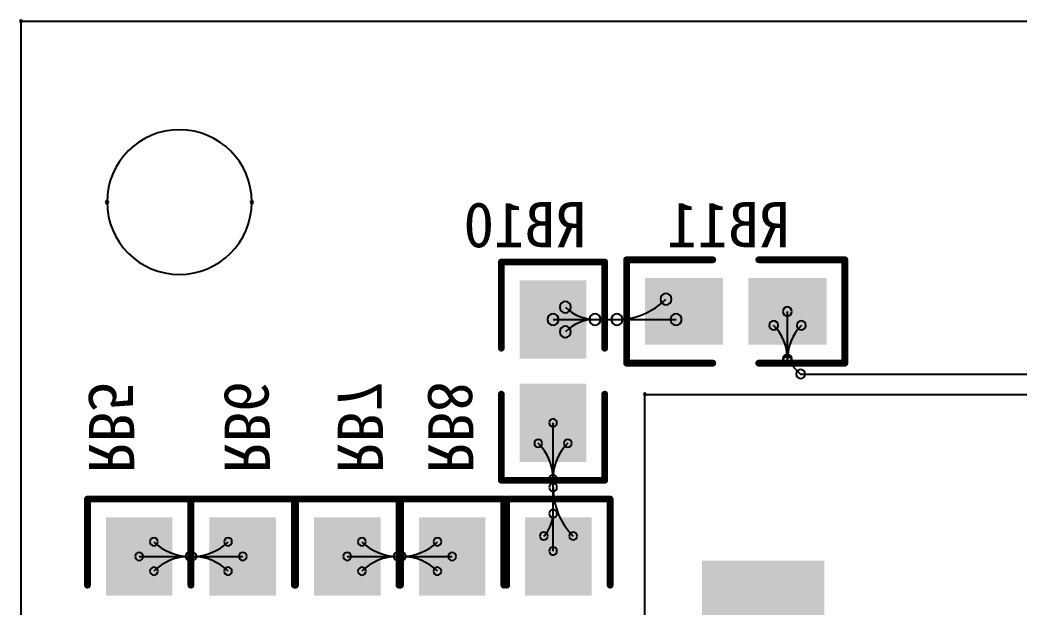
# Model space of a CAD drawing. Header units: inches. Extents: x 32166 to 34772, y 2386 to 4229.
# Drawn here: x 32893.1 to 32988.6, y 3216.1 to 3272.2 of the extents above; entities that cross this region are included whole.
import ezdxf

# ---------------------------------------------------------------- set-up
doc = ezdxf.new("R2010")
doc.units = ezdxf.units.IN
doc.header["$LTSCALE"] = 0.64311
doc.header["$MEASUREMENT"] = 0
for name, color, linetype in [('BOTTOMLAYER', 5, 'CONTINUOUS'), ('BOTTOMOVERLAY', 54, 'CONTINUOUS'), ('BOTTOMPASTE', 16, 'CONTINUOUS'), ('BOTTOMSOLDER', 6, 'CONTINUOUS'), ('KEEPOUTLAYER', 6, 'CONTINUOUS'), ('MULTILAYER', 9, 'CONTINUOUS')]:
    doc.layers.add(name, color=color, linetype=linetype)
doc.styles.get("Standard").update_dxf_attribs({"font": 'txt', "width": 0.8})

msp = doc.modelspace()

# ---------------------------------------------------------------- linework, layer by layer
at = {"layer": 'BOTTOMLAYER'}
for p, q in [((32966.361, 3239.594), (32966.361, 3244.316)), ((32943.97, 3243.552), (32955.721, 3243.552)), ((32966.361, 3239.594), (32967.615, 3238.34)), ((32967.615, 3238.34), (33082.069, 3238.34)), ((32943.97, 3221.433), (32943.97, 3233.676)), ((32904.442, 3220.915), (32914.335, 3220.915)), ((32924.314, 3220.915), (32934.337, 3220.915))]:
    msp.add_line(p, q, dxfattribs=at)
for centre, radius, start, end in [((32954.761, 3245.492), 0.54, 0, 180), ((32954.761, 3245.492), 0.54, 0, 180), ((32945.146, 3244.728), 0.54, 0, 180), ((32945.146, 3244.728), 0.54, 0, 180), ((32945.146, 3244.728), 0.54, 180, 0), ((32945.146, 3244.728), 0.54, 180, 0), ((32947.986, 3247.567), 4.015, 224.99989, 269.99989), ((32947.986, 3247.567), 4.015, 224.99989, 269.99989), ((32950.075, 3250.177), 6.626, 270.00004, 315.00004), ((32950.075, 3250.177), 6.626, 270.00004, 315.00004), ((32954.761, 3245.492), 0.54, 180, 0), ((32954.761, 3245.492), 0.54, 180, 0), ((32966.361, 3244.316), 0.432, 0, 180), ((32943.97, 3243.552), 0.54, 0, 180), ((32947.986, 3243.552), 0.54, 0, 180), ((32947.986, 3243.552), 0.54, 0, 180), ((32947.986, 3243.552), 0.54, 0, 180), ((32947.986, 3243.552), 0.54, 0, 180), ((32950.075, 3243.552), 0.54, 0, 180), ((32950.075, 3243.552), 0.54, 0, 180), ((32955.721, 3243.552), 0.54, 0, 180), ((32966.361, 3244.316), 0.432, 180, 0), ((32943.97, 3243.552), 0.54, 180, 0), ((32945.146, 3242.375), 0.54, 0, 180), ((32945.146, 3242.375), 0.54, 0, 180), ((32947.986, 3239.536), 4.015, 90.00011, 135.00011), ((32947.986, 3239.536), 4.015, 90.00011, 135.00011), ((32947.986, 3243.552), 0.54, 180, 0), ((32947.986, 3243.552), 0.54, 180, 0), ((32947.986, 3243.552), 0.54, 180, 0), ((32947.986, 3243.552), 0.54, 180, 0), ((32950.075, 3243.552), 0.54, 180, 0), ((32950.075, 3243.552), 0.54, 180, 0), ((32955.721, 3243.552), 0.54, 180, 0), ((32965.032, 3242.987), 0.432, 0, 180), ((32965.032, 3242.987), 0.432, 0, 180), ((32965.032, 3242.987), 0.432, 180, 0), ((32965.032, 3242.987), 0.432, 180, 0), ((32961.824, 3239.779), 4.537, 359.99999, 44.99999), ((32961.824, 3239.779), 4.537, 359.99999, 44.99999), ((32970.898, 3239.779), 4.537, 135.00001, 180.00001), ((32970.898, 3239.779), 4.537, 135.00001, 180.00001), ((32967.69, 3242.987), 0.432, 0, 180), ((32967.69, 3242.987), 0.432, 0, 180), ((32967.69, 3242.987), 0.432, 180, 0), ((32967.69, 3242.987), 0.432, 180, 0), ((32945.146, 3242.375), 0.54, 180, 0), ((32945.146, 3242.375), 0.54, 180, 0), ((32966.361, 3239.779), 0.432, 0, 180), ((32966.361, 3239.779), 0.432, 0, 180), ((32966.361, 3239.779), 0.432, 0, 180), ((32966.361, 3239.779), 0.432, 0, 180), ((32966.361, 3239.594), 0.432, 0, 180), ((32966.361, 3239.594), 0.432, 0, 180), ((32966.361, 3239.779), 0.432, 180, 0), ((32966.361, 3239.779), 0.432, 180, 0), ((32966.361, 3239.779), 0.432, 180, 0), ((32966.361, 3239.779), 0.432, 180, 0), ((32966.361, 3239.594), 0.432, 180, 0), ((32966.361, 3239.594), 0.432, 180, 0), ((32967.615, 3238.34), 0.432, 0, 180), ((32967.615, 3238.34), 0.432, 0, 180), ((32967.615, 3238.34), 0.432, 180, 0), ((32967.615, 3238.34), 0.432, 180, 0), ((32943.97, 3233.676), 0.378, 0, 180), ((32943.97, 3233.676), 0.378, 180, 0), ((32942.565, 3231.722), 0.378, 0, 180), ((32942.565, 3231.722), 0.378, 0, 180), ((32942.565, 3231.722), 0.378, 180, 0), ((32942.565, 3231.722), 0.378, 180, 0), ((32939.173, 3228.33), 4.798, 359.99999, 44.99999), ((32939.173, 3228.33), 4.798, 359.99999, 44.99999), ((32948.768, 3228.33), 4.798, 135.00001, 180.00001), ((32948.768, 3228.33), 4.798, 135.00001, 180.00001), ((32945.375, 3231.722), 0.378, 0, 180), ((32945.375, 3231.722), 0.378, 0, 180), ((32945.375, 3231.722), 0.378, 180, 0), ((32945.375, 3231.722), 0.378, 180, 0), ((32943.97, 3228.33), 0.378, 0, 180), ((32943.97, 3228.33), 0.378, 0, 180), ((32943.97, 3228.33), 0.378, 0, 180), ((32943.97, 3228.33), 0.378, 0, 180), ((32943.97, 3228.33), 0.378, 180, 0), ((32943.97, 3228.33), 0.378, 180, 0), ((32943.97, 3228.33), 0.378, 180, 0), ((32943.97, 3228.33), 0.378, 180, 0), ((32943.97, 3227.512), 0.378, 0, 180), ((32943.97, 3227.512), 0.378, 0, 180), ((32943.97, 3227.512), 0.378, 180, 0), ((32943.97, 3227.512), 0.378, 180, 0), ((32950.538, 3227.512), 6.567, 179.99999, 224.99999), ((32950.538, 3227.512), 6.567, 179.99999, 224.99999), ((32940.943, 3225.009), 3.028, 315.00003, 0.00003), ((32940.943, 3225.009), 3.028, 315.00003, 0.00003), ((32943.97, 3225.009), 0.378, 0, 180), ((32943.97, 3225.009), 0.378, 0, 180), ((32943.97, 3225.009), 0.378, 180, 0), ((32943.97, 3225.009), 0.378, 180, 0), ((32905.847, 3222.32), 0.378, 0, 180), ((32905.847, 3222.32), 0.378, 0, 180), ((32912.93, 3222.32), 0.378, 0, 180), ((32912.93, 3222.32), 0.378, 0, 180), ((32925.719, 3222.32), 0.378, 0, 180), ((32925.719, 3222.32), 0.378, 0, 180), ((32932.932, 3222.32), 0.378, 0, 180), ((32932.932, 3222.32), 0.378, 0, 180), ((32943.084, 3222.869), 0.378, 0, 180), ((32943.084, 3222.869), 0.378, 0, 180), ((32943.084, 3222.869), 0.378, 180, 0), ((32943.084, 3222.869), 0.378, 180, 0), ((32945.894, 3222.869), 0.378, 0, 180), ((32945.894, 3222.869), 0.378, 0, 180), ((32945.894, 3222.869), 0.378, 180, 0), ((32945.894, 3222.869), 0.378, 180, 0), ((32905.847, 3222.32), 0.378, 180, 0), ((32905.847, 3222.32), 0.378, 180, 0), ((32909.24, 3225.712), 4.798, 225.00001, 270.00001), ((32909.24, 3225.712), 4.798, 225.00001, 270.00001), ((32909.538, 3225.712), 4.798, 269.99999, 314.99999), ((32909.538, 3225.712), 4.798, 269.99999, 314.99999), ((32912.93, 3222.32), 0.378, 180, 0), ((32912.93, 3222.32), 0.378, 180, 0), ((32925.719, 3222.32), 0.378, 180, 0), ((32925.719, 3222.32), 0.378, 180, 0), ((32929.112, 3225.712), 4.798, 225.00001, 270.00001), ((32929.112, 3225.712), 4.798, 225.00001, 270.00001), ((32929.539, 3225.712), 4.798, 269.99999, 314.99999), ((32929.539, 3225.712), 4.798, 269.99999, 314.99999), ((32932.932, 3222.32), 0.378, 180, 0), ((32932.932, 3222.32), 0.378, 180, 0), ((32943.97, 3221.433), 0.378, 0, 180), ((32904.442, 3220.915), 0.378, 0, 180), ((32904.442, 3220.915), 0.378, 180, 0), ((32909.24, 3216.117), 4.798, 89.99999, 134.99999), ((32909.24, 3216.117), 4.798, 89.99999, 134.99999), ((32909.24, 3220.915), 0.378, 0, 180), ((32909.24, 3220.915), 0.378, 0, 180), ((32909.24, 3220.915), 0.378, 0, 180), ((32909.24, 3220.915), 0.378, 0, 180), ((32909.24, 3220.915), 0.378, 180, 0), ((32909.24, 3220.915), 0.378, 180, 0), ((32909.24, 3220.915), 0.378, 180, 0), ((32909.24, 3220.915), 0.378, 180, 0), ((32909.538, 3220.915), 0.378, 0, 180), ((32909.538, 3220.915), 0.378, 0, 180), ((32909.538, 3220.915), 0.378, 0, 180), ((32909.538, 3220.915), 0.378, 0, 180), ((32909.538, 3220.915), 0.378, 180, 0), ((32909.538, 3220.915), 0.378, 180, 0), ((32909.538, 3220.915), 0.378, 180, 0), ((32909.538, 3220.915), 0.378, 180, 0), ((32909.538, 3216.117), 4.798, 45.00001, 90.00001), ((32909.538, 3216.117), 4.798, 45.00001, 90.00001), ((32914.335, 3220.915), 0.378, 0, 180), ((32914.335, 3220.915), 0.378, 180, 0), ((32924.314, 3220.915), 0.378, 0, 180), ((32924.314, 3220.915), 0.378, 180, 0), ((32929.112, 3216.117), 4.798, 89.99999, 134.99999), ((32929.112, 3216.117), 4.798, 89.99999, 134.99999), ((32929.112, 3220.915), 0.378, 0, 180), ((32929.112, 3220.915), 0.378, 0, 180), ((32929.112, 3220.915), 0.378, 0, 180), ((32929.112, 3220.915), 0.378, 0, 180), ((32929.112, 3220.915), 0.378, 180, 0), ((32929.112, 3220.915), 0.378, 180, 0), ((32929.112, 3220.915), 0.378, 180, 0), ((32929.112, 3220.915), 0.378, 180, 0), ((32929.539, 3220.915), 0.378, 0, 180), ((32929.539, 3220.915), 0.378, 0, 180), ((32929.539, 3220.915), 0.378, 0, 180), ((32929.539, 3220.915), 0.378, 0, 180), ((32929.539, 3220.915), 0.378, 180, 0), ((32929.539, 3220.915), 0.378, 180, 0), ((32929.539, 3220.915), 0.378, 180, 0), ((32929.539, 3220.915), 0.378, 180, 0), ((32929.539, 3216.117), 4.798, 45.00001, 90.00001), ((32929.539, 3216.117), 4.798, 45.00001, 90.00001), ((32934.337, 3220.915), 0.378, 0, 180), ((32934.337, 3220.915), 0.378, 180, 0), ((32943.97, 3221.433), 0.378, 180, 0), ((32905.847, 3219.51), 0.378, 0, 180), ((32905.847, 3219.51), 0.378, 0, 180), ((32912.93, 3219.51), 0.378, 0, 180), ((32912.93, 3219.51), 0.378, 0, 180), ((32925.719, 3219.51), 0.378, 0, 180), ((32925.719, 3219.51), 0.378, 0, 180), ((32932.932, 3219.51), 0.378, 0, 180), ((32932.932, 3219.51), 0.378, 0, 180), ((32905.847, 3219.51), 0.378, 180, 0), ((32905.847, 3219.51), 0.378, 180, 0), ((32912.93, 3219.51), 0.378, 180, 0), ((32912.93, 3219.51), 0.378, 180, 0), ((32925.719, 3219.51), 0.378, 180, 0), ((32925.719, 3219.51), 0.378, 180, 0), ((32932.932, 3219.51), 0.378, 180, 0), ((32932.932, 3219.51), 0.378, 180, 0)]:
    msp.add_arc(centre, radius, start, end, dxfattribs=at)
for points in [[(32941.227, 3246.843), (32941.227, 3240.26), (32946.714, 3246.843), (32946.714, 3240.26)], [(32959.777, 3247.059), (32953.193, 3247.059), (32959.777, 3241.573), (32953.193, 3241.573)], [(32969.653, 3247.059), (32963.069, 3247.059), (32969.653, 3241.573), (32963.069, 3241.573)], [(32941.227, 3236.968), (32941.227, 3230.384), (32946.714, 3236.968), (32946.714, 3230.384)], [(32907.186, 3217.623), (32907.186, 3224.207), (32901.699, 3217.623), (32901.699, 3224.207)], [(32911.592, 3224.207), (32911.592, 3217.623), (32917.078, 3224.207), (32917.078, 3217.623)], [(32921.571, 3224.207), (32921.571, 3217.623), (32927.058, 3224.207), (32927.058, 3217.623)], [(32937.08, 3217.623), (32937.08, 3224.207), (32931.593, 3217.623), (32931.593, 3224.207)], [(32947.232, 3217.623), (32947.232, 3224.207), (32941.746, 3217.623), (32941.746, 3224.207)], [(32958.644, 3220.073), (32958.644, 3195.017), (32969.444, 3220.073), (32969.444, 3195.017)]]:
    msp.add_solid(points, dxfattribs=at)
at = {"layer": 'BOTTOMOVERLAY', "const_width": 0.648}
for points in [[(32950.999, 3249.254), (32959.229, 3249.254)], [(32950.999, 3239.378), (32950.999, 3249.254)], [(32963.618, 3249.254), (32971.847, 3249.254)], [(32971.847, 3239.378), (32971.847, 3249.254)], [(32939.033, 3240.808), (32939.033, 3249.038)], [(32939.033, 3249.038), (32948.908, 3249.038)], [(32948.908, 3240.808), (32948.908, 3249.038)], [(32950.999, 3239.378), (32959.229, 3239.378)], [(32963.618, 3239.378), (32971.847, 3239.378)], [(32939.033, 3228.19), (32939.033, 3236.419)], [(32948.908, 3228.19), (32948.908, 3236.419)], [(32939.033, 3228.19), (32948.908, 3228.19)], [(32899.505, 3218.172), (32899.505, 3226.401)], [(32899.505, 3226.401), (32909.38, 3226.401)], [(32909.38, 3218.172), (32909.38, 3226.401)], [(32909.397, 3218.172), (32909.397, 3226.401)], [(32909.397, 3226.401), (32919.273, 3226.401)], [(32919.273, 3218.172), (32919.273, 3226.401)], [(32919.377, 3218.172), (32919.377, 3226.401)], [(32919.377, 3226.401), (32929.252, 3226.401)], [(32929.252, 3218.172), (32929.252, 3226.401)], [(32929.399, 3218.172), (32929.399, 3226.401)], [(32929.399, 3226.401), (32939.274, 3226.401)], [(32939.274, 3218.172), (32939.274, 3226.401)], [(32939.551, 3218.172), (32939.551, 3226.401)], [(32939.551, 3226.401), (32949.426, 3226.401)], [(32949.426, 3218.172), (32949.426, 3226.401)]]:
    msp.add_lwpolyline(points, dxfattribs=at)
at = {"layer": 'BOTTOMOVERLAY', "const_width": 0.324}
for points in [[(32951.161, 3249.254, 1), (32950.837, 3249.254, 1)], [(32951.161, 3249.254, 1), (32950.837, 3249.254, 1)], [(32959.391, 3249.254, 1), (32959.067, 3249.254, 1)], [(32963.78, 3249.254, 1), (32963.456, 3249.254, 1)], [(32972.009, 3249.254, 1), (32971.685, 3249.254, 1)], [(32972.009, 3249.254, 1), (32971.685, 3249.254, 1)], [(32939.033, 3249.2, 1), (32939.033, 3248.876, 1)], [(32939.033, 3249.2, 1), (32939.033, 3248.876, 1)], [(32948.908, 3249.2, 1), (32948.908, 3248.876, 1)], [(32948.908, 3249.2, 1), (32948.908, 3248.876, 1)], [(32939.033, 3240.97, 1), (32939.033, 3240.646, 1)], [(32948.908, 3240.97, 1), (32948.908, 3240.646, 1)], [(32951.161, 3239.378, 1), (32950.837, 3239.378, 1)], [(32951.161, 3239.378, 1), (32950.837, 3239.378, 1)], [(32959.391, 3239.378, 1), (32959.067, 3239.378, 1)], [(32963.78, 3239.378, 1), (32963.456, 3239.378, 1)], [(32972.009, 3239.378, 1), (32971.685, 3239.378, 1)], [(32972.009, 3239.378, 1), (32971.685, 3239.378, 1)], [(32939.033, 3236.581, 1), (32939.033, 3236.257, 1)], [(32948.908, 3236.581, 1), (32948.908, 3236.257, 1)], [(32939.033, 3228.352, 1), (32939.033, 3228.028, 1)], [(32939.033, 3228.352, 1), (32939.033, 3228.028, 1)], [(32948.908, 3228.352, 1), (32948.908, 3228.028, 1)], [(32948.908, 3228.352, 1), (32948.908, 3228.028, 1)], [(32899.505, 3226.239, 1), (32899.505, 3226.563, 1)], [(32899.505, 3226.239, 1), (32899.505, 3226.563, 1)], [(32909.38, 3226.239, 1), (32909.38, 3226.563, 1)], [(32909.38, 3226.239, 1), (32909.38, 3226.563, 1)], [(32909.397, 3226.563, 1), (32909.397, 3226.239, 1)], [(32909.397, 3226.563, 1), (32909.397, 3226.239, 1)], [(32919.273, 3226.563, 1), (32919.273, 3226.239, 1)], [(32919.273, 3226.563, 1), (32919.273, 3226.239, 1)], [(32919.377, 3226.563, 1), (32919.377, 3226.239, 1)], [(32919.377, 3226.563, 1), (32919.377, 3226.239, 1)], [(32929.252, 3226.563, 1), (32929.252, 3226.239, 1)], [(32929.252, 3226.563, 1), (32929.252, 3226.239, 1)], [(32929.399, 3226.239, 1), (32929.399, 3226.563, 1)], [(32929.399, 3226.239, 1), (32929.399, 3226.563, 1)], [(32939.274, 3226.239, 1), (32939.274, 3226.563, 1)], [(32939.274, 3226.239, 1), (32939.274, 3226.563, 1)], [(32939.551, 3226.239, 1), (32939.551, 3226.563, 1)], [(32939.551, 3226.239, 1), (32939.551, 3226.563, 1)], [(32949.426, 3226.239, 1), (32949.426, 3226.563, 1)], [(32949.426, 3226.239, 1), (32949.426, 3226.563, 1)], [(32899.505, 3218.01, 1), (32899.505, 3218.334, 1)], [(32909.38, 3218.01, 1), (32909.38, 3218.334, 1)], [(32909.397, 3218.334, 1), (32909.397, 3218.01, 1)], [(32919.273, 3218.334, 1), (32919.273, 3218.01, 1)], [(32919.377, 3218.334, 1), (32919.377, 3218.01, 1)], [(32929.252, 3218.334, 1), (32929.252, 3218.01, 1)], [(32929.399, 3218.01, 1), (32929.399, 3218.334, 1)], [(32939.274, 3218.01, 1), (32939.274, 3218.334, 1)], [(32939.551, 3218.01, 1), (32939.551, 3218.334, 1)], [(32949.426, 3218.01, 1), (32949.426, 3218.334, 1)]]:
    msp.add_lwpolyline(points, format="xyb", close=True, dxfattribs=at)
at = {"layer": 'BOTTOMPASTE'}
for points in [[(32941.227, 3246.843), (32941.227, 3240.26), (32946.714, 3246.843), (32946.714, 3240.26)], [(32959.777, 3247.059), (32953.193, 3247.059), (32959.777, 3241.573), (32953.193, 3241.573)], [(32969.653, 3247.059), (32963.069, 3247.059), (32969.653, 3241.573), (32963.069, 3241.573)], [(32941.227, 3236.968), (32941.227, 3230.384), (32946.714, 3236.968), (32946.714, 3230.384)], [(32907.186, 3217.623), (32907.186, 3224.207), (32901.699, 3217.623), (32901.699, 3224.207)], [(32911.592, 3224.207), (32911.592, 3217.623), (32917.078, 3224.207), (32917.078, 3217.623)], [(32921.571, 3224.207), (32921.571, 3217.623), (32927.058, 3224.207), (32927.058, 3217.623)], [(32937.08, 3217.623), (32937.08, 3224.207), (32931.593, 3217.623), (32931.593, 3224.207)], [(32947.232, 3217.623), (32947.232, 3224.207), (32941.746, 3217.623), (32941.746, 3224.207)]]:
    msp.add_solid(points, dxfattribs=at)
at = {"layer": 'BOTTOMSOLDER'}
for points in [[(32960.216, 3247.498), (32952.755, 3247.498), (32960.216, 3241.134), (32952.755, 3241.134)], [(32970.092, 3247.498), (32962.63, 3247.498), (32970.092, 3241.134), (32962.63, 3241.134)], [(32940.788, 3247.282), (32940.788, 3239.821), (32947.152, 3247.282), (32947.152, 3239.821)], [(32940.788, 3237.407), (32940.788, 3229.945), (32947.152, 3237.407), (32947.152, 3229.945)], [(32907.624, 3217.184), (32907.624, 3224.645), (32901.26, 3217.184), (32901.26, 3224.645)], [(32911.153, 3224.645), (32911.153, 3217.184), (32917.517, 3224.645), (32917.517, 3217.184)], [(32921.132, 3224.645), (32921.132, 3217.184), (32927.496, 3224.645), (32927.496, 3217.184)], [(32937.519, 3217.184), (32937.519, 3224.645), (32931.155, 3217.184), (32931.155, 3224.645)], [(32947.671, 3217.184), (32947.671, 3224.645), (32941.307, 3217.184), (32941.307, 3224.645)], [(32958.205, 3220.512), (32958.205, 3194.578), (32969.883, 3220.512), (32969.883, 3194.578)]]:
    msp.add_solid(points, dxfattribs=at)
at = {"layer": 'KEEPOUTLAYER'}
for p, q in [((32893.167, 3272.05), (34340.368, 3272.05)), ((32893.167, 3073.33), (32893.167, 3272.05)), ((32952.737, 3236.396), (33076.03, 3236.396)), ((32952.737, 3163.472), (32952.737, 3236.396))]:
    msp.add_line(p, q, dxfattribs=at)
for centre, radius, start, end in [((32893.167, 3272.05), 0.108, 0, 180), ((32893.167, 3272.05), 0.108, 0, 180), ((32893.167, 3272.05), 0.108, 180, 0), ((32893.167, 3272.05), 0.108, 180, 0), ((32908.287, 3254.77), 6.912, 0, 180), ((32901.375, 3254.77), 0.137, 0, 180), ((32901.375, 3254.77), 0.137, 180, 0), ((32908.287, 3254.77), 6.912, 180, 0), ((32915.199, 3254.77), 0.137, 0, 180), ((32915.199, 3254.77), 0.137, 180, 0), ((32952.737, 3236.396), 0.108, 0, 180), ((32952.737, 3236.396), 0.108, 0, 180), ((32952.737, 3236.396), 0.108, 180, 0), ((32952.737, 3236.396), 0.108, 180, 0)]:
    msp.add_arc(centre, radius, start, end, dxfattribs=at)
at = {"layer": 'MULTILAYER'}
msp.add_solid([(32958.644, 3220.073), (32958.644, 3195.017), (32969.444, 3220.073), (32969.444, 3195.017)], dxfattribs=at)

# ---------------------------------------------------------------- texts
at = {"layer": 'BOTTOMOVERLAY', "text_generation_flag": 2}
for s, rotation, p in [('RB10', 360, (32947.167, 3250.45)), ('RB11', 360, (32966.607, 3250.45)), ('RB5', 270, (32899.647, 3228.85)), ('RB6', 270, (32912.607, 3228.85)), ('RB7', 270, (32923.407, 3228.85)), ('RB8', 270, (32932.047, 3228.85))]:
    msp.add_text(s, height=4.32, rotation=rotation, dxfattribs=at).set_placement(p)

doc.saveas('drawing.dxf')
